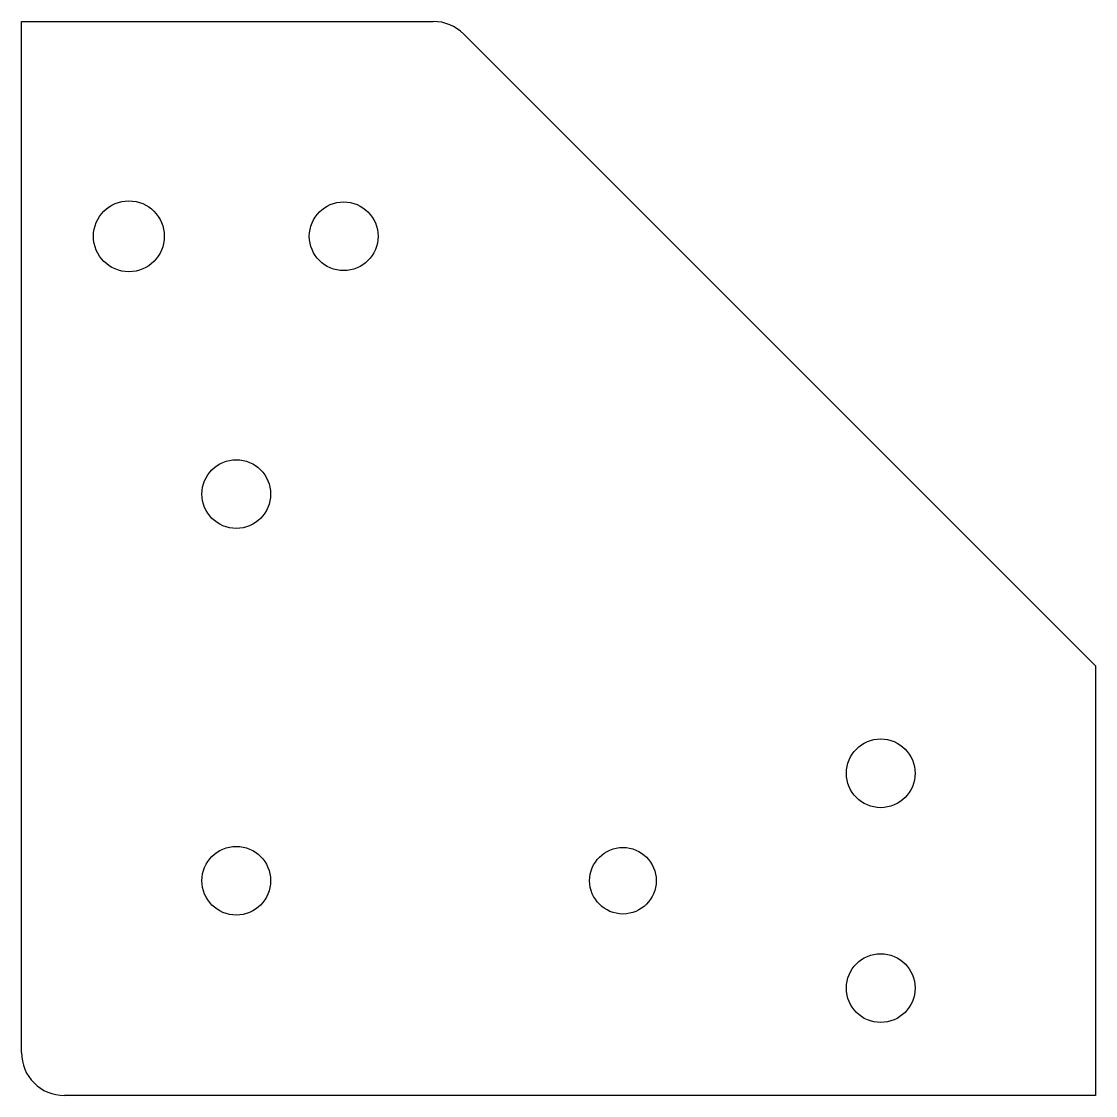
# Model space of a CAD drawing. Header units: millimetres. Extents: x -100 to -50, y -100 to -50.
import ezdxf

# ---------------------------------------------------------------- set-up
doc = ezdxf.new("R2010")
doc.units = ezdxf.units.MM

msp = doc.modelspace()

# ---------------------------------------------------------------- linework, layer by layer
at = {"color": 7, "linetype": 'Continuous', "lineweight": 25}
for p, q in [((-100, -98), (-100, -50)), ((-100, -50), (-80.828, -50)), ((-79.414, -50.586), (-50, -80)), ((-50, -80), (-50, -100)), ((-50, -100), (-98, -100))]:
    msp.add_line(p, q, dxfattribs=at)
for centre, radius in [((-95, -60), 1.65), ((-85, -60), 1.6), ((-90, -72), 1.6), ((-60, -85), 1.6), ((-90, -90), 1.6), ((-72, -90), 1.55), ((-60, -95), 1.6)]:
    msp.add_circle(centre, radius, dxfattribs=at)
for centre, start, end in [((-80.828, -52), 45, 90), ((-98, -98), 180, 270)]:
    msp.add_arc(centre, 2, start, end, dxfattribs=at)

doc.saveas('drawing.dxf')
